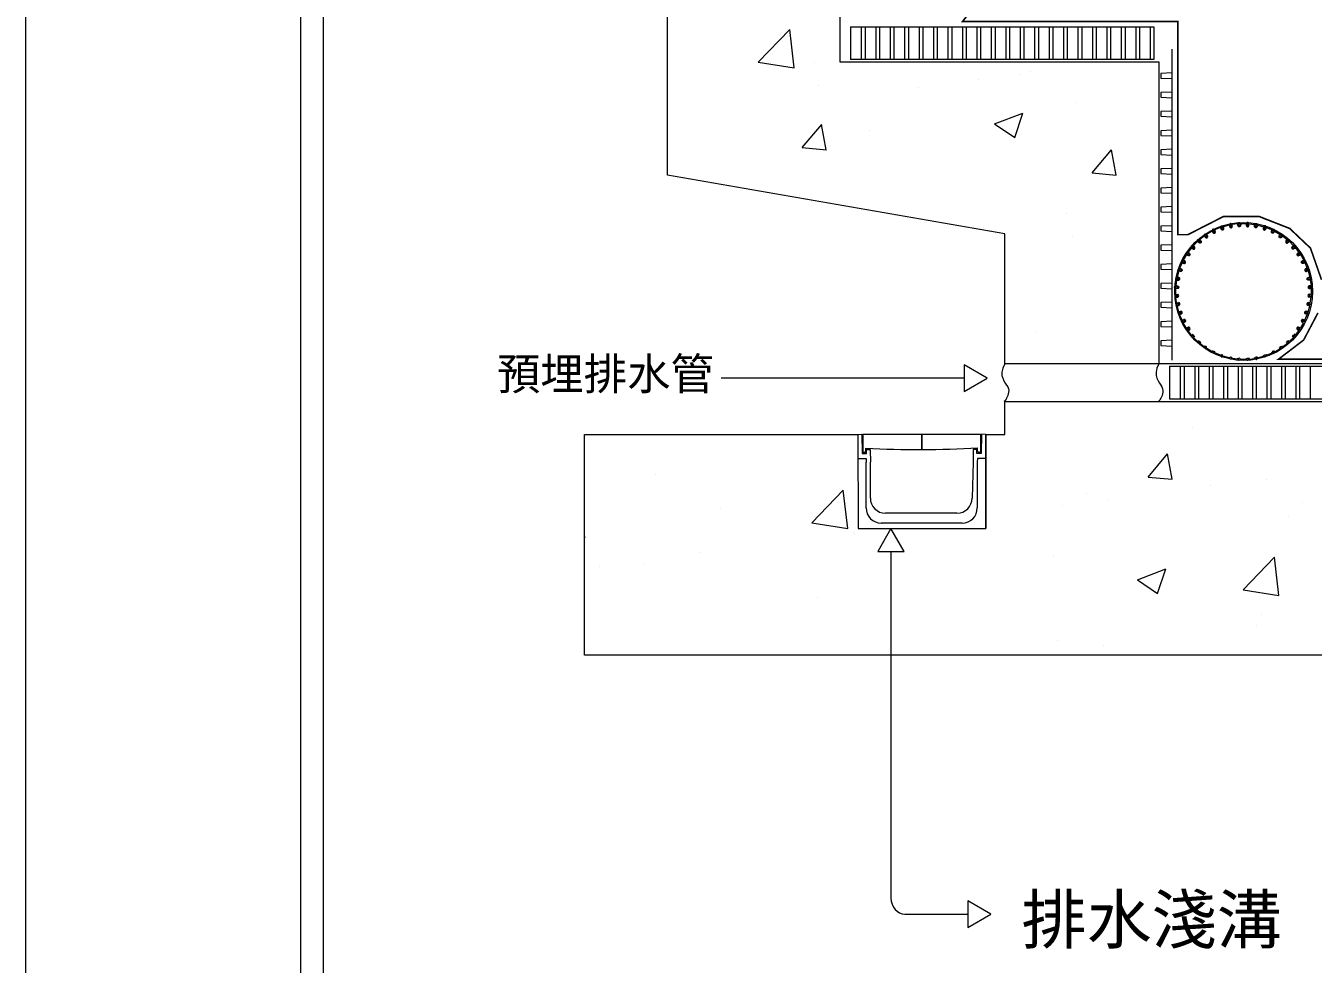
# Model space of a CAD drawing. Header units: millimetres. Extents: x 3083 to 7283, y 663 to 4579.
# Drawn here: x 3083 to 3893, y 2536 to 3126 of the extents above; entities that cross this region are included whole.
import ezdxf

# ---------------------------------------------------------------- set-up
doc = ezdxf.new("R2010")
doc.units = ezdxf.units.MM
doc.styles.add('微軟正黑體', font='Microsoft JhengHei.ttf')
doc.styles.add('微軟正黑體-20', font='Microsoft JhengHei.ttf', dxfattribs={"height": 20})

msp = doc.modelspace()

# ---------------------------------------------------------------- linework, layer by layer
at = {"lineweight": 5}
for p, q in [((3083.28, 1608.92), (3083.28, 4578.92)), ((3270.32, 4380.1), (3270.32, 1808.65)), ((3601.86, 3125.09, -163.19), (3601.86, 3104.57, -163.19)), ((3601.86, 3125.09, -163.19), (3792.5, 3125.09, -163.19)), ((3608.57, 3125.09, -163.19), (3608.57, 3104.57, -163.19)), ((3610.94, 3125.09, -163.19), (3610.94, 3104.57, -163.19)), ((3617.65, 3125.09, -163.19), (3617.65, 3104.57, -163.19)), ((3620.02, 3125.09, -163.19), (3620.02, 3104.57, -163.19)), ((3626.73, 3125.09, -163.19), (3626.73, 3104.57, -163.19)), ((3629.09, 3125.09, -163.19), (3629.09, 3104.57, -163.19)), ((3635.8, 3125.09, -163.19), (3635.8, 3104.57, -163.19)), ((3638.17, 3125.09, -163.19), (3638.17, 3104.57, -163.19)), ((3644.88, 3125.09, -163.19), (3644.88, 3104.57, -163.19)), ((3647.25, 3125.09, -163.19), (3647.25, 3104.57, -163.19)), ((3653.96, 3125.09, -163.19), (3653.96, 3104.57, -163.19)), ((3656.33, 3125.09, -163.19), (3656.33, 3104.57, -163.19)), ((3663.04, 3125.09, -163.19), (3663.04, 3104.57, -163.19)), ((3665.41, 3125.09, -163.19), (3665.41, 3104.57, -163.19)), ((3672.12, 3125.09, -163.19), (3672.12, 3104.57, -163.19)), ((3674.48, 3125.09, -163.19), (3674.48, 3104.57, -163.19)), ((3681.19, 3125.09, -163.19), (3681.19, 3104.57, -163.19)), ((3683.56, 3125.09, -163.19), (3683.56, 3104.57, -163.19)), ((3690.27, 3125.09, -163.19), (3690.27, 3104.57, -163.19)), ((3692.64, 3125.09, -163.19), (3692.64, 3104.57, -163.19)), ((3699.35, 3125.09, -163.19), (3699.35, 3104.57, -163.19)), ((3701.72, 3125.09, -163.19), (3701.72, 3104.57, -163.19)), ((3708.43, 3125.09, -163.19), (3708.43, 3104.57, -163.19)), ((3710.8, 3125.09, -163.19), (3710.8, 3104.57, -163.19)), ((3717.51, 3125.09, -163.19), (3717.51, 3104.57, -163.19)), ((3719.88, 3125.09, -163.19), (3719.88, 3104.57, -163.19)), ((3726.59, 3125.09, -163.19), (3726.59, 3104.57, -163.19)), ((3728.95, 3125.09, -163.19), (3728.95, 3104.57, -163.19)), ((3735.66, 3125.09, -163.19), (3735.66, 3104.57, -163.19)), ((3738.03, 3125.09, -163.19), (3738.03, 3104.57, -163.19)), ((3744.74, 3125.09, -163.19), (3744.74, 3104.57, -163.19)), ((3747.11, 3125.09, -163.19), (3747.11, 3104.57, -163.19)), ((3753.82, 3125.09, -163.19), (3753.82, 3104.57, -163.19)), ((3756.19, 3125.09, -163.19), (3756.19, 3104.57, -163.19)), ((3762.9, 3125.09, -163.19), (3762.9, 3104.57, -163.19)), ((3765.27, 3125.09, -163.19), (3765.27, 3104.57, -163.19)), ((3771.98, 3125.09, -163.19), (3771.98, 3104.57, -163.19)), ((3774.35, 3125.09, -163.19), (3774.35, 3104.57, -163.19)), ((3781.06, 3125.09, -163.19), (3781.06, 3104.57, -163.19)), ((3783.42, 3125.09, -163.19), (3783.42, 3104.57, -163.19)), ((3790.13, 3125.09, -163.19), (3790.13, 3104.57, -163.19)), ((3792.5, 3125.09, -163.19), (3792.5, 3104.57, -163.19)), ((3803.68, 3110.99, -163.19), (3803.68, 2915.5, -163.19)), ((3792.5, 3104.57, -163.19), (3601.86, 3104.57, -163.19)), ((3795.68, 3102.99, -163.19), (3795.68, 2913.3, -163.19)), ((3829.15, 2996.62), (3825.62, 2994.57)), ((3834.43, 2998.92), (3830.68, 2997.37)), ((3839.99, 3000.49), (3835.98, 2999.44)), ((3845.32, 3001.29), (3841.59, 3000.8)), ((3847.04, 3001.37), (3850.63, 3001.37)), ((3852.25, 3001.29), (3855.99, 3000.8)), ((3857.59, 3000.49), (3861.59, 2999.44)), ((3863.14, 2998.92), (3866.9, 2997.37)), ((3868.42, 2996.62), (3871.96, 2994.57)), ((3820.05, 2990.27), (3817.22, 2987.45)), ((3824.27, 2993.66), (3821.28, 2991.35)), ((3873.31, 2993.66), (3876.3, 2991.35)), ((3877.53, 2990.27), (3880.35, 2987.45)), ((3813, 2981.96), (3810.89, 2978.35)), ((3816.16, 2986.22), (3813.91, 2983.32)), ((3881.42, 2986.22), (3883.67, 2983.32)), ((3882.62, 2982.55), (3883.12, 2983.05)), ((3882.68, 2982.61), (3882.67, 2982.62)), ((3883.04, 2982.97), (3883.03, 2982.98)), ((3884.58, 2981.96), (3886.68, 2978.35)), ((3808.14, 2971.71), (3807.07, 2967.66)), ((3810.18, 2976.88), (3808.67, 2973.25)), ((3887.4, 2976.88), (3888.9, 2973.25)), ((3889.44, 2971.71), (3890.51, 2967.66)), ((3806.76, 2966.06), (3806.27, 2962.28)), ((3890.82, 2966.06), (3891.31, 2962.28)), ((3806.17, 2960.6), (3806.17, 2956.89)), ((3806.17, 2956.89), (3807.48, 2956.95)), ((3806.29, 2955.06), (3807.56, 2955.17)), ((3806.74, 2951.54), (3806.29, 2955.06)), ((3891.28, 2955.06), (3890.02, 2955.17)), ((3891.4, 2956.89), (3890.1, 2956.95)), ((3890.83, 2951.54), (3891.28, 2955.06)), ((3891.4, 2960.65), (3891.4, 2956.89)), ((3806.74, 2951.54), (3808.04, 2951.77)), ((3807.09, 2949.74), (3808.42, 2950.02)), ((3808.1, 2945.94), (3807.09, 2949.74)), ((3808.1, 2945.94), (3809.39, 2946.35)), ((3810.22, 2945.91), (3809.92, 2946.21)), ((3889.48, 2945.94), (3888.18, 2946.35)), ((3890.48, 2949.74), (3889.16, 2950.02)), ((3889.48, 2945.94), (3890.48, 2949.74)), ((3890.83, 2951.54), (3889.54, 2951.77)), ((3808.69, 2944.2), (3809.93, 2944.64)), ((3810.17, 2940.64), (3808.69, 2944.2)), ((3810.17, 2940.64), (3811.36, 2941.2)), ((3810.98, 2938.99), (3812.19, 2939.61)), ((3812.96, 2935.59), (3810.98, 2938.99)), ((3884.61, 2935.59), (3886.59, 2938.99)), ((3886.59, 2938.99), (3885.39, 2939.61)), ((3887.41, 2940.64), (3886.22, 2941.2)), ((3887.41, 2940.64), (3888.89, 2944.2)), ((3888.89, 2944.2), (3887.65, 2944.64)), ((3812.96, 2935.59), (3814.1, 2936.33)), ((3813.99, 2934.07), (3815.07, 2934.83)), ((3816.16, 2931.27), (3813.99, 2934.07)), ((3816.16, 2931.27), (3816.99, 2931.96)), ((3817.38, 2929.89), (3818.14, 2930.59)), ((3880.2, 2929.89), (3879.44, 2930.59)), ((3881.42, 2931.27), (3880.59, 2931.96)), ((3881.42, 2931.27), (3883.58, 2934.07)), ((3883.58, 2934.07), (3882.51, 2934.83)), ((3884.61, 2935.59), (3883.48, 2936.33)), ((3820.01, 2927.26), (3817.38, 2929.89)), ((3820.01, 2927.26), (3820.64, 2927.96)), ((3821.39, 2926.05), (3821.97, 2926.74)), ((3824.2, 2923.89), (3821.39, 2926.05)), ((3824.2, 2923.89), (3824.67, 2924.56)), ((3829.12, 2920.89), (3825.73, 2922.86)), ((3868.45, 2920.89), (3871.85, 2922.86)), ((3871.85, 2922.86), (3871.43, 2923.52)), ((3873.38, 2923.89), (3872.91, 2924.56)), ((3873.38, 2923.89), (3876.18, 2926.05)), ((3876.18, 2926.05), (3875.61, 2926.74)), ((3877.57, 2927.26), (3876.94, 2927.96)), ((3877.57, 2927.26), (3880.2, 2929.89)), ((3829.12, 2920.89), (3829.45, 2921.52)), ((3829.4, 2921.43), (3829.48, 2921.51)), ((3830.78, 2920.08), (3831.06, 2920.7)), ((3834.34, 2918.61), (3830.78, 2920.08)), ((3834.34, 2918.61), (3834.55, 2919.2)), ((3836.08, 2918.03), (3836.27, 2918.6)), ((3839.88, 2917.03), (3836.08, 2918.03)), ((3839.88, 2917.03), (3840, 2917.59)), ((3841.69, 2916.68), (3841.79, 2917.23)), ((3845.14, 2916.23), (3841.69, 2916.68)), ((3841.78, 2917.22), (3841.77, 2917.24)), ((3845.2, 2916.24), (3845.25, 2916.78)), ((3847.04, 2916.13), (3847.06, 2916.66)), ((3847.04, 2916.13), (3850.54, 2916.13)), ((3850.54, 2916.13), (3850.51, 2916.66)), ((3852.33, 2916.73), (3852.28, 2916.78)), ((3852.37, 2916.24), (3852.32, 2916.78)), ((3852.44, 2916.23), (3855.88, 2916.68)), ((3855.88, 2916.68), (3855.79, 2917.23)), ((3857.69, 2917.03), (3857.57, 2917.59)), ((3857.69, 2917.03), (3861.49, 2918.03)), ((3861.49, 2918.03), (3861.31, 2918.6)), ((3863.16, 2918.83), (3862.85, 2919.14)), ((3863.24, 2918.61), (3863.03, 2919.2)), ((3863.24, 2918.61), (3866.8, 2920.08)), ((3866.8, 2920.08), (3866.51, 2920.7)), ((3868.45, 2920.89), (3868.12, 2921.52)), ((4786.96, 2913.3, -163.19), (3698.71, 2913.3, -163.19)), ((3802.39, 2911.72, -163.19), (3802.39, 2891.2, -163.19)), ((3809.1, 2911.72, -163.19), (3809.1, 2891.2, -163.19)), ((3811.47, 2911.72, -163.19), (3811.47, 2891.2, -163.19)), ((3818.18, 2911.72, -163.19), (3818.18, 2891.2, -163.19)), ((3820.55, 2911.72, -163.19), (3820.55, 2891.2, -163.19)), ((3827.26, 2911.72, -163.19), (3827.26, 2891.2, -163.19)), ((3829.62, 2911.72, -163.19), (3829.62, 2891.2, -163.19)), ((3836.33, 2911.72, -163.19), (3836.33, 2891.2, -163.19)), ((3838.7, 2911.72, -163.19), (3838.7, 2891.2, -163.19)), ((3845.41, 2911.72, -163.19), (3845.41, 2891.2, -163.19)), ((3847.78, 2911.72, -163.19), (3847.78, 2891.2, -163.19)), ((3854.49, 2911.72, -163.19), (3854.49, 2891.2, -163.19)), ((3856.86, 2911.72, -163.19), (3856.86, 2891.2, -163.19)), ((3863.57, 2911.72, -163.19), (3863.57, 2891.2, -163.19)), ((3865.94, 2911.72, -163.19), (3865.94, 2891.2, -163.19)), ((3872.65, 2911.72, -163.19), (3872.65, 2891.2, -163.19)), ((3875.01, 2911.72, -163.19), (3875.01, 2891.2, -163.19)), ((3881.72, 2911.72, -163.19), (3881.72, 2891.2, -163.19)), ((3884.09, 2911.72, -163.19), (3884.09, 2891.2, -163.19)), ((3890.8, 2911.72, -163.19), (3890.8, 2891.2, -163.19)), ((3673.19, 2904.2), (3520.37, 2904.2)), ((3698.71, 2889.62, -163.19), (3950.29, 2889.62, -163.19)), ((3802.39, 2891.2, -163.19), (3951.2, 2891.2, -163.19)), ((3606.29, 2868.97, -163.19), (3608.84, 2869.01, -163.19)), ((3608.84, 2869.01, -163.19), (3609.05, 2856.86, -163.19)), ((3609.46, 2869.01, -163.19), (3609.46, 2858.49, -163.19)), ((3609.46, 2869.01, -163.19), (3683.59, 2869.01, -163.19)), ((3683.59, 2869.01, -163.19), (3683.59, 2858.49, -163.19)), ((3684.21, 2869.01, -163.19), (3684, 2856.86, -163.19)), ((3686.76, 2868.97, -163.19), (3684.21, 2869.01, -163.19)), ((3686.76, 2868.97, -163.19), (3686.76, 2809.84, -163.19)), ((3611.33, 2858.49, -163.19), (3611.33, 2860.21, -163.19)), ((3611.81, 2856.86, -163.19), (3611.85, 2859.39, -163.19)), ((3611.85, 2859.39, -163.19), (3614.11, 2859.39, -163.19)), ((3614.11, 2859.39, -163.19), (3614.25, 2851.41, -163.19)), ((3678.94, 2859.39, -163.19), (3678.8, 2851.41, -163.19)), ((3681.19, 2859.39, -163.19), (3678.94, 2859.39, -163.19)), ((3681.24, 2856.86, -163.19), (3681.19, 2859.39, -163.19)), ((3681.71, 2858.49, -163.19), (3681.71, 2860.59, -163.19)), ((3606.56, 2853.7, -163.19), (3611.53, 2853.7, -163.19)), ((3609.05, 2856.86, -163.19), (3611.81, 2856.86, -163.19)), ((3611.53, 2853.7, -163.19), (3611.57, 2851.41, -163.19)), ((3611.57, 2822.74, -163.19), (3611.57, 2851.41, -163.19)), ((3614.25, 2828.94, -163.19), (3614.25, 2851.41, -163.19)), ((3678.8, 2851.41, -163.19), (3678.24, 2828.94, -163.19)), ((3684, 2856.86, -163.19), (3681.24, 2856.86, -163.19)), ((3681.52, 2853.7, -163.19), (3681.48, 2851.41, -163.19)), ((3681.48, 2851.41, -163.19), (3681.48, 2822.74, -163.19)), ((3686.76, 2853.7, -163.19), (3681.52, 2853.7, -163.19)), ((3668.69, 2819.38, -163.19), (3623.81, 2819.38, -163.19)), ((3671.92, 2813.18, -163.19), (3621.12, 2813.18, -163.19)), ((3627.22, 2795.36, -163.19), (3627.22, 2577.58, -163.19)), ((3636, 2567.58, -158.41), (3675.51, 2567.58, -158.41))]:
    msp.add_line(p, q, dxfattribs=at)
at = {"color": 4, "lineweight": 5}
msp.add_line((3256.11, 4394.31), (3256.11, 1794.44), dxfattribs=at)
at = {"linetype": 'Continuous', "lineweight": 5}
for p, q in [((3543.79, 3102.73, -163.19), (3563.57, 3123.35, -163.19)), ((3566.37, 3099.23, -163.19), (3563.56, 3123.35, -163.19)), ((3543.78, 3102.75, -163.19), (3566.37, 3099.24, -163.19)), ((3579.18, 3102.46, -163.19), (3579.18, 3102.46, -163.19)), ((3682.28, 3092.19, -163.19), (3682.28, 3092.19, -163.19)), ((3708.11, 3095.05, -163.19), (3708.11, 3095.05, -163.19)), ((3714.77, 3096.73, -163.19), (3714.77, 3096.73, -163.19)), ((3581.9, 3088.3, -163.19), (3581.9, 3088.3, -163.19)), ((3644.53, 3086.67, -163.19), (3644.53, 3086.67, -163.19)), ((3744.12, 3077.74, -163.19), (3744.12, 3077.74, -163.19)), ((3692.35, 3064.02, -163.19), (3710.14, 3070.85, -163.19)), ((3704.98, 3055.49, -163.19), (3710.13, 3070.84, -163.19)), ((3571.42, 3049.15, -163.19), (3583.67, 3063.74, -163.19)), ((3586.56, 3047.81, -163.19), (3583.63, 3063.74, -163.19)), ((3613.71, 3059.86, -163.19), (3613.71, 3059.86, -163.19)), ((3692.35, 3064.01, -163.19), (3704.98, 3055.49, -163.19)), ((3571.42, 3049.15, -163.19), (3586.6, 3047.82, -163.19)), ((3753.61, 3033.21, -163.19), (3765.85, 3047.81, -163.19)), ((3768.75, 3031.88, -163.19), (3765.81, 3047.8, -163.19)), ((3753.61, 3033.21, -163.19), (3768.79, 3031.88, -163.19)), ((3737.49, 3007.53, -163.19), (3737.49, 3007.53, -163.19)), ((3678.91, 2999.41, -163.19), (3678.91, 2999.41, -163.19)), ((3741.04, 2993.18, -163.19), (3741.04, 2993.18, -163.19)), ((3718.87, 2932.82, -163.19), (3718.87, 2932.82, -163.19)), ((3816.55, 2873.28, -163.19), (3816.55, 2873.28, -163.19)), ((3788.85, 2842.16, -163.19), (3801.09, 2856.75, -163.19)), ((3803.99, 2840.82, -163.19), (3801.05, 2856.74, -163.19)), ((3479.19, 2843.56, -163.19), (3479.19, 2843.56, -163.19)), ((3788.85, 2842.15, -163.19), (3804.03, 2840.83, -163.19)), ((3577.47, 2813.27, -163.19), (3597.25, 2833.88, -163.19)), ((3600.05, 2809.76, -163.19), (3597.24, 2833.88, -163.19)), ((3827.85, 2836.66, -163.19), (3827.85, 2836.66, -163.19)), ((3863.16, 2840.34, -163.19), (3863.16, 2840.34, -163.19)), ((3750.37, 2832.1, -163.19), (3750.37, 2832.1, -163.19)), ((3764.27, 2828.29, -163.19), (3764.27, 2828.29, -163.19)), ((3885.96, 2826.37, -163.19), (3885.96, 2826.37, -163.19)), ((3520.29, 2822.43, -163.19), (3520.29, 2822.43, -163.19)), ((3734.86, 2824.07, -163.19), (3734.86, 2824.07, -163.19)), ((3877.41, 2817.51, -163.19), (3877.41, 2817.51, -163.19)), ((3577.46, 2813.28, -163.19), (3600.05, 2809.78, -163.19)), ((3434.58, 2804.6, -163.19), (3434.92, 2804.73, -163.19)), ((3434.58, 2803.72, -163.19), (3434.91, 2804.72, -163.19)), ((3603.85, 2807.17, -163.19), (3603.85, 2807.17, -163.19)), ((3604.45, 2806.19, -163.19), (3604.45, 2806.19, -163.19)), ((3507.66, 2794.5, -163.19), (3507.66, 2794.5, -163.19)), ((3444.07, 2786.13, -163.19), (3444.07, 2786.13, -163.19)), ((3472.52, 2787.15, -163.19), (3472.52, 2787.15, -163.19)), ((3729.28, 2792.08, -163.19), (3729.28, 2792.08, -163.19)), ((3782.16, 2777.57, -163.19), (3799.95, 2784.39, -163.19)), ((3794.79, 2769.03, -163.19), (3799.94, 2784.38, -163.19)), ((3848.54, 2771.22, -163.19), (3868.33, 2791.84, -163.19)), ((3871.12, 2767.72, -163.19), (3868.32, 2791.84, -163.19)), ((3782.16, 2777.56, -163.19), (3794.79, 2769.03, -163.19)), ((3848.54, 2771.24, -163.19), (3871.13, 2767.73, -163.19)), ((3581.15, 2766.66, -163.19), (3581.15, 2766.66, -163.19)), ((3860.07, 2755.78, -163.19), (3860.07, 2755.78, -163.19)), ((3857.23, 2749.14, -163.19), (3857.23, 2749.14, -163.19)), ((3731.77, 2739.52, -163.19), (3731.77, 2739.52, -163.19)), ((3761.03, 2736.48, -163.19), (3761.03, 2736.48, -163.19))]:
    msp.add_line(p, q, dxfattribs=at)
at = {"lineweight": 5, "elevation": -163.19}
for points in [[(4786.96, 3135.03), (4786.96, 3556.79), (4893.7, 3556.79), (4893.7, 2876.56), (4997.87, 2876.56), (4997.87, 2936.28), (5067.32, 2936.28), (5067.32, 2730.32), (3434.58, 2730.32), (3434.58, 2868.97), (3606.28, 2868.97)], [(3698.71, 2913.3), (3698.71, 2995.03), (3486.76, 3031.8), (3486.76, 3556.79), (3595.15, 3556.79), (3595.15, 3102.99), (3795.68, 3102.99)], [(3803.68, 3096.04), (3796.84, 3095.72), (3796.84, 3092.78), (3803.68, 3092.47)], [(3803.68, 3084.04), (3796.84, 3083.72), (3796.84, 3080.78), (3803.68, 3080.47)], [(3803.68, 3072.04), (3796.84, 3071.72), (3796.84, 3068.78), (3803.68, 3068.47)], [(3803.68, 3060.04), (3796.84, 3059.72), (3796.84, 3056.78), (3803.68, 3056.47)], [(3803.68, 3048.04), (3796.84, 3047.72), (3796.84, 3044.78), (3803.68, 3044.47)], [(3803.68, 3036.04), (3796.84, 3035.72), (3796.84, 3032.78), (3803.68, 3032.47)], [(3803.68, 3024.04), (3796.84, 3023.72), (3796.84, 3020.78), (3803.68, 3020.47)], [(3803.68, 3012.04), (3796.84, 3011.72), (3796.84, 3008.78), (3803.68, 3008.47)], [(3803.68, 3000.04), (3796.84, 2999.72), (3796.84, 2996.78), (3803.68, 2996.47)], [(3803.68, 2988.04), (3796.84, 2987.72), (3796.84, 2984.78), (3803.68, 2984.47)], [(3803.68, 2976.04), (3796.84, 2975.72), (3796.84, 2972.78), (3803.68, 2972.47)], [(3803.68, 2964.04), (3796.84, 2963.72), (3796.84, 2960.78), (3803.68, 2960.47)], [(3803.68, 2952.04), (3796.84, 2951.72), (3796.84, 2948.78), (3803.68, 2948.47)], [(3803.68, 2940.04), (3796.84, 2939.72), (3796.84, 2936.78), (3803.68, 2936.47)], [(3803.68, 2928.04), (3796.84, 2927.72), (3796.84, 2924.78), (3803.68, 2924.47)], [(3802.39, 2911.72), (4054.21, 2911.72)], [(3606.3, 2868.97), (3606.61, 2809.84), (3686.76, 2809.84), (3686.77, 2868.97), (3698.71, 2868.97), (3698.71, 2889.79)], [(3795.68, 2889.79), (3795.68, 2889.62)], [(3646.58, 2869.01), (3646.58, 2859.41), (3646.52, 2859.41), (3646.52, 2869.01)]]:
    msp.add_lwpolyline(points, dxfattribs=at)
at = {"lineweight": 5, "const_width": 1, "elevation": -163.19}
for points in [[(3612.71, 3383.94), (3612.71, 3206.4), (3622.6, 3213.87), (3643.57, 3217.68), (3664.1, 3214.6), (3677.88, 3205.52), (3690.05, 3191.88), (3694.68, 3166.69), (3689.38, 3149.63), (3672.12, 3128.29), (3807.55, 3128.29), (3807.55, 2994.44), (3813.9, 2994.44), (3836.32, 3005.87), (3858.6, 3005.87), (3877.9, 2998.3), (3890.94, 2985.95), (3897.86, 2966.14)], [(3895.62, 2945.24), (3886.63, 2928.2), (3870.89, 2916.21), (4703.49, 2916.21)]]:
    msp.add_lwpolyline(points, dxfattribs=at)
at = {"lineweight": 5}
for points in [[(3824.92, 2992.7, 0.079695), (3825.32, 2992.46, 0.107125), (3825.75, 2992.39, 0.287195), (3826.29, 2992.77, 0.107125), (3826.37, 2993.2, 0.079695), (3826.28, 2993.66, 0.134029), (3825.65, 2994.54, 0.079695), (3825.25, 2994.78, 0.107125), (3824.82, 2994.85, 0.284922), (3824.29, 2994.47, 0.107125), (3824.21, 2994.04, 0.079695), (3824.29, 2993.58, 0.136169), (3824.92, 2992.69)], [(3829.63, 2995.71, 0.079695), (3830, 2995.42, 0.107125), (3830.42, 2995.29, 0.285261), (3831, 2995.59, 0.107125), (3831.14, 2996.01, 0.079695), (3831.12, 2996.47, 0.134754), (3830.62, 2997.44, 0.079695), (3830.26, 2997.72, 0.107125), (3829.84, 2997.85, 0.285692), (3829.26, 2997.56, 0.107125), (3829.12, 2997.14, 0.079695), (3829.14, 2996.68, 0.134349), (3829.63, 2995.72)], [(3829.86, 2996.08, 0.079695), (3830.05, 2995.92, 0.107125), (3830.28, 2995.85, 0.285894), (3830.59, 2996.02, 0.107125), (3830.67, 2996.24, 0.079695), (3830.66, 2996.49, 0.13535), (3830.38, 2997.01, 0.079695), (3830.19, 2997.17, 0.107125), (3829.96, 2997.23, 0.286324), (3829.65, 2997.07, 0.107125), (3829.57, 2996.85, 0.079695), (3829.59, 2996.6, 0.134944), (3829.86, 2996.08)], [(3836.03, 2999.37, -0.135203), (3836.35, 2998.34, -0.079695), (3836.29, 2997.88, -0.107125), (3836.08, 2997.49, -0.285737), (3835.46, 2997.3, -0.107125), (3835.07, 2997.5, -0.079695), (3834.76, 2997.84, -0.134797), (3834.44, 2998.88, -0.079695), (3834.49, 2999.34, -0.107125), (3834.7, 2999.73, -0.286168), (3835.33, 2999.92, -0.107125), (3835.72, 2999.72, -0.079695), (3836.03, 2999.38, -0.067313)], [(3835.73, 2998.97, -0.1351), (3835.91, 2998.41, -0.079695), (3835.88, 2998.16, -0.107125), (3835.76, 2997.95, -0.285628), (3835.43, 2997.85, -0.107125), (3835.22, 2997.95, -0.079695), (3835.05, 2998.14, -0.134694), (3834.87, 2998.7, -0.079695), (3834.91, 2998.95, -0.107125), (3835.02, 2999.16, -0.286059), (3835.36, 2999.26, -0.107125), (3835.57, 2999.15, -0.079695), (3835.73, 2998.97, -0.067313)], [(3840.21, 2999.35, 0.079695), (3840.48, 2998.98, 0.107125), (3840.86, 2998.74, 0.28571), (3841.49, 2998.88, 0.107125), (3841.74, 2999.25, 0.079695), (3841.84, 2999.7, 0.134366), (3841.61, 3000.76, 0.079695), (3841.33, 3001.13, 0.107125), (3840.96, 3001.37, 0.286141), (3840.32, 3001.23, 0.107125), (3840.08, 3000.86, 0.079695), (3839.98, 3000.41, 0.134772), (3840.2, 2999.35)], [(3841.22, 3000.37, 0.079695), (3841.07, 3000.57, 0.107125), (3840.87, 3000.7, 0.285625), (3840.52, 3000.62, 0.107125), (3840.39, 3000.43, 0.079695), (3840.34, 3000.18, 0.134286), (3840.46, 2999.61)], [(3840.46, 2999.61, 0.079695), (3840.61, 2999.41, 0.107125), (3840.81, 2999.28, 0.285194), (3841.16, 2999.36, 0.107125), (3841.29, 2999.55, 0.079695), (3841.34, 2999.8, 0.133881), (3841.22, 3000.37)], [(3846.97, 3001.29, -0.134815), (3847.01, 3000.21, -0.079695), (3846.84, 2999.78, -0.107125), (3846.54, 2999.46, -0.286187), (3845.89, 2999.44, -0.107125), (3845.56, 2999.73, -0.079695), (3845.35, 3000.14, -0.13522), (3845.31, 3001.23, -0.079695), (3845.48, 3001.66, -0.107125), (3845.78, 3001.97, -0.286617), (3846.44, 3002, -0.107125), (3846.76, 3001.71, -0.079695), (3846.97, 3001.29, -0.067313)], [(3846.54, 3000.97, -0.13447), (3846.57, 3000.39, -0.079695), (3846.47, 3000.16, -0.107125), (3846.31, 2999.98, -0.28582), (3845.96, 2999.97, -0.107125), (3845.78, 3000.13, -0.079695), (3845.67, 3000.35, -0.134875), (3845.64, 3000.94, -0.079695), (3845.74, 3001.17, -0.107125), (3845.9, 3001.34, -0.286251), (3846.25, 3001.36, -0.107125), (3846.43, 3001.2, -0.079695), (3846.54, 3000.97, -0.067313)], [(3850.56, 3000.21, 0.079695), (3850.74, 2999.78, 0.107125), (3851.04, 2999.46, 0.285988), (3851.69, 2999.44, 0.107125), (3852.02, 2999.73, 0.079695), (3852.23, 3000.14, 0.134628), (3852.27, 3001.23, 0.079695), (3852.1, 3001.66, 0.107125), (3851.79, 3001.97, 0.286419), (3851.14, 3002, 0.107125), (3850.81, 3001.71, 0.079695), (3850.6, 3001.29, 0.135034), (3850.56, 3000.21)], [(3851.01, 3000.39, 0.079695), (3851.1, 3000.16, 0.107125), (3851.27, 2999.98, 0.286355), (3851.62, 2999.97, 0.107125), (3851.8, 3000.13, 0.079695), (3851.91, 3000.35, 0.134973), (3851.93, 3000.94, 0.079695), (3851.84, 3001.17, 0.107125), (3851.68, 3001.34, 0.286786), (3851.32, 3001.36, 0.107125), (3851.15, 3001.2, 0.079695), (3851.03, 3000.97, 0.135379), (3851.01, 3000.39)], [(3857.6, 3000.41, -0.135077), (3857.37, 2999.35, -0.079695), (3857.09, 2998.98, -0.107125), (3856.72, 2998.74, -0.286465), (3856.08, 2998.88, -0.107125), (3855.84, 2999.25, -0.079695), (3855.74, 2999.7, -0.135482), (3855.97, 3000.76, -0.079695), (3856.24, 3001.13, -0.107125), (3856.62, 3001.37, -0.286896), (3857.25, 3001.23, -0.107125), (3857.5, 3000.86, -0.079695), (3857.6, 3000.41, -0.067313)], [(3857.24, 3000.18, -0.135562), (3857.11, 2999.61, -0.079695), (3856.96, 2999.41, -0.107125), (3856.76, 2999.28, -0.286981), (3856.42, 2999.36, -0.107125), (3856.29, 2999.55, -0.079695), (3856.23, 2999.8, -0.135968), (3856.36, 3000.37, -0.079695), (3856.51, 3000.57, -0.107125), (3856.71, 3000.7, -0.284708), (3857.05, 3000.62, -0.107125), (3857.18, 3000.43, -0.079695), (3857.24, 3000.18, -0.067313)], [(3861.23, 2998.34, 0.079695), (3861.29, 2997.88, 0.107125), (3861.5, 2997.49, 0.286438), (3862.12, 2997.3, 0.107125), (3862.51, 2997.5, 0.079695), (3862.82, 2997.84, 0.135051), (3863.14, 2998.88, 0.079695), (3863.08, 2999.34, 0.107125), (3862.87, 2999.73, 0.286869), (3862.25, 2999.92, 0.107125), (3861.86, 2999.72, 0.079695), (3861.55, 2999.38, 0.135456), (3861.23, 2998.34)], [(3861.67, 2998.41, 0.079695), (3861.7, 2998.16, 0.107125), (3861.81, 2997.95, 0.286547), (3862.15, 2997.85, 0.107125), (3862.36, 2997.95, 0.079695), (3862.53, 2998.14, 0.135154), (3862.7, 2998.7, 0.079695), (3862.67, 2998.95, 0.107125), (3862.56, 2999.16, 0.286978), (3862.22, 2999.26, 0.107125), (3862.01, 2999.15, 0.079695), (3861.84, 2998.97, 0.135559), (3861.67, 2998.41)], [(3868.44, 2996.68, -0.1355), (3867.94, 2995.71, -0.079695), (3867.58, 2995.42, -0.107125), (3867.16, 2995.29, -0.286914), (3866.58, 2995.59, -0.107125), (3866.44, 2996.01, -0.079695), (3866.46, 2996.47, -0.135905), (3866.95, 2997.44, -0.079695), (3867.32, 2997.72, -0.107125), (3867.74, 2997.85, -0.284641), (3868.32, 2997.56, -0.107125), (3868.46, 2997.14, -0.079695), (3868.44, 2996.68, -0.067313)], [(3867.99, 2996.59, -0.134904), (3867.72, 2996.08, -0.079695), (3867.52, 2995.92, -0.107125), (3867.29, 2995.85, -0.286281), (3866.98, 2996.02, -0.107125), (3866.91, 2996.24, -0.079695), (3866.92, 2996.49, -0.135309), (3867.19, 2997.01, -0.079695), (3867.39, 2997.17, -0.107125), (3867.62, 2997.23, -0.286712), (3867.93, 2997.07, -0.107125), (3868, 2996.85, -0.079695), (3867.99, 2996.6, -0.067313)], [(3873.29, 2993.59, -0.136225), (3872.66, 2992.7, -0.079695), (3872.26, 2992.46, -0.107125), (3871.82, 2992.39, -0.28498), (3871.29, 2992.77, -0.107125), (3871.21, 2993.2, -0.079695), (3871.3, 2993.66, -0.134085), (3871.92, 2994.54, -0.079695), (3872.32, 2994.78, -0.107125), (3872.76, 2994.85, -0.285411), (3873.29, 2994.47, -0.107125), (3873.37, 2994.04, -0.079695), (3873.28, 2993.58, -0.067313)], [(3817.03, 2985.46, 0.079695), (3817.47, 2985.34, 0.107125), (3817.91, 2985.38, 0.284839), (3818.33, 2985.88, 0.107125), (3818.3, 2986.32, 0.079695), (3818.1, 2986.74, 0.134357), (3817.26, 2987.43, 0.079695), (3816.82, 2987.56, 0.107125), (3816.38, 2987.51, 0.285269), (3815.96, 2987.01, 0.107125), (3816, 2986.57, 0.079695), (3816.2, 2986.15, 0.136497), (3817.04, 2985.45)], [(3817.23, 2986.99, -0.135141), (3817.66, 2986.59, -0.079695), (3817.76, 2986.36, -0.107125), (3817.77, 2986.13, -0.285672), (3817.53, 2985.87, -0.107125), (3817.3, 2985.85, -0.079695), (3817.06, 2985.93, -0.134736), (3816.62, 2986.32, -0.079695), (3816.53, 2986.55, -0.107125), (3816.52, 2986.79, -0.286103), (3816.76, 2987.05, -0.107125), (3816.99, 2987.06, -0.079695), (3817.23, 2986.99, -0.067313)], [(3821.34, 2991.31, -0.136231), (3822.04, 2990.48, -0.079695), (3822.16, 2990.03, -0.107125), (3822.12, 2989.59, -0.286829), (3821.62, 2989.18, -0.107125), (3821.18, 2989.21, -0.079695), (3820.76, 2989.41, -0.135825), (3820.07, 2990.24, -0.079695), (3819.94, 2990.69, -0.107125), (3819.99, 2991.12, -0.28726), (3820.49, 2991.54, -0.107125), (3820.93, 2991.51, -0.079695), (3821.34, 2991.31, -0.067313)], [(3820.91, 2989.83, 0.079695), (3821.14, 2989.73, 0.107125), (3821.38, 2989.72, 0.285868), (3821.64, 2989.96, 0.107125), (3821.65, 2990.2, 0.079695), (3821.57, 2990.43, 0.135326), (3821.18, 2990.87, 0.079695), (3820.95, 2990.97, 0.107125), (3820.71, 2990.97, 0.286299), (3820.45, 2990.73, 0.107125), (3820.44, 2990.5, 0.079695), (3820.51, 2990.26, 0.13492), (3820.91, 2989.83)], [(3825.5, 2994.11, -0.135165), (3825.81, 2993.62, -0.079695), (3825.85, 2993.37, -0.107125), (3825.8, 2993.14, -0.285698), (3825.5, 2992.95, -0.107125), (3825.27, 2992.99, -0.079695), (3825.06, 2993.13, -0.13476), (3824.74, 2993.62, -0.079695), (3824.7, 2993.87, -0.107125), (3824.76, 2994.1, -0.286128), (3825.05, 2994.29, -0.107125), (3825.29, 2994.25, -0.079695), (3825.5, 2994.11, -0.067313)], [(3871.76, 2993.62, 0.079695), (3871.73, 2993.37, 0.107125), (3871.78, 2993.14, 0.286477), (3872.08, 2992.95, 0.107125), (3872.31, 2992.99, 0.079695), (3872.52, 2993.13, 0.135088), (3872.84, 2993.62, 0.079695), (3872.87, 2993.87, 0.107125), (3872.82, 2994.1, 0.286908), (3872.52, 2994.29, 0.107125), (3872.29, 2994.25, 0.079695), (3872.08, 2994.11, 0.135494), (3871.76, 2993.62)], [(3875.54, 2990.48, 0.079695), (3875.41, 2990.03, 0.107125), (3875.46, 2989.59, 0.285346), (3875.96, 2989.18, 0.107125), (3876.4, 2989.21, 0.079695), (3876.81, 2989.41, 0.134023), (3877.51, 2990.24, 0.079695), (3877.63, 2990.69, 0.107125), (3877.59, 2991.12, 0.285776), (3877.09, 2991.54, 0.107125), (3876.65, 2991.51, 0.079695), (3876.23, 2991.31, 0.134429), (3875.54, 2990.48)], [(3877.06, 2990.26, -0.134928), (3876.67, 2989.83, -0.079695), (3876.44, 2989.73, -0.107125), (3876.2, 2989.72, -0.286307), (3875.94, 2989.96, -0.107125), (3875.93, 2990.2, -0.079695), (3876, 2990.43, -0.135334), (3876.4, 2990.87, -0.079695), (3876.63, 2990.97, -0.107125), (3876.87, 2990.97, -0.286738), (3877.13, 2990.73, -0.107125), (3877.14, 2990.5, -0.079695), (3877.06, 2990.26, -0.067313)], [(3881.38, 2986.16, -0.135897), (3880.55, 2985.46, -0.079695), (3880.1, 2985.34, -0.107125), (3879.66, 2985.38, -0.284633), (3879.25, 2985.88, -0.107125), (3879.28, 2986.32, -0.079695), (3879.48, 2986.74, -0.136303), (3880.31, 2987.43, -0.079695), (3880.76, 2987.56, -0.107125), (3881.2, 2987.51, -0.285063), (3881.61, 2987.01, -0.107125), (3881.58, 2986.57, -0.079695), (3881.38, 2986.15, -0.067313)], [(3879.91, 2986.59, 0.079695), (3879.81, 2986.36, 0.107125), (3879.81, 2986.13, 0.286503), (3880.04, 2985.87, 0.107125), (3880.28, 2985.85, 0.079695), (3880.52, 2985.93, 0.135113), (3880.95, 2986.32, 0.079695), (3881.05, 2986.55, 0.107125), (3881.06, 2986.79, 0.286934), (3880.82, 2987.05, 0.107125), (3880.58, 2987.06, 0.079695), (3880.35, 2986.99, 0.135518), (3879.91, 2986.59)], [(3813.99, 2983.29, -0.134632), (3814.87, 2982.66, -0.079695), (3815.1, 2982.26, -0.107125), (3815.17, 2981.83, -0.285132), (3814.79, 2981.29, -0.107125), (3814.36, 2981.21, -0.079695), (3813.91, 2981.3, -0.134227), (3813.02, 2981.93, -0.079695), (3812.79, 2982.33, -0.107125), (3812.72, 2982.77, -0.285562), (3813.1, 2983.3, -0.107125), (3813.53, 2983.38, -0.079695), (3813.99, 2983.29, -0.067313)], [(3813.93, 2981.76, 0.079695), (3814.18, 2981.72, 0.107125), (3814.41, 2981.78, 0.286077), (3814.6, 2982.07, 0.107125), (3814.55, 2982.31, 0.079695), (3814.42, 2982.52, 0.135522), (3813.92, 2982.83, 0.079695), (3813.68, 2982.87, 0.107125), (3813.45, 2982.82, 0.286507), (3813.26, 2982.52, 0.107125), (3813.3, 2982.29, 0.079695), (3813.44, 2982.08, 0.135117), (3813.93, 2981.76)], [(3882.7, 2982.66, 0.079695), (3882.47, 2982.26, 0.107125), (3882.41, 2981.83, 0.287044), (3882.78, 2981.29, 0.107125), (3883.21, 2981.21, 0.079695), (3883.67, 2981.3, 0.135621), (3884.55, 2981.93, 0.079695), (3884.79, 2982.33, 0.107125), (3884.85, 2982.77, 0.28477), (3884.48, 2983.3, 0.107125), (3884.04, 2983.38, 0.079695), (3883.59, 2983.29, 0.136027), (3882.7, 2982.66)], [(3884.14, 2982.07, -0.134732), (3883.65, 2981.76, -0.079695), (3883.4, 2981.72, -0.107125), (3883.17, 2981.78, -0.286098), (3882.98, 2982.07, -0.107125), (3883.02, 2982.31, -0.079695), (3883.16, 2982.52, -0.135137), (3883.65, 2982.83, -0.079695), (3883.9, 2982.87, -0.107125), (3884.13, 2982.82, -0.286529), (3884.32, 2982.52, -0.107125), (3884.27, 2982.29, -0.079695), (3884.14, 2982.08, -0.067313)], [(3808.75, 2973.25, -0.135466), (3809.77, 2972.88, -0.079695), (3810.1, 2972.55, -0.107125), (3810.28, 2972.15, -0.286017), (3810.05, 2971.54, -0.107125), (3809.66, 2971.35, -0.079695), (3809.19, 2971.31, -0.13506), (3808.18, 2971.68, -0.079695), (3807.85, 2972.01, -0.107125), (3807.67, 2972.41, -0.286448), (3807.89, 2973.02, -0.107125), (3808.29, 2973.21, -0.079695), (3808.75, 2973.25, -0.067313)], [(3809.11, 2971.75, 0.079695), (3809.35, 2971.78, 0.107125), (3809.56, 2971.89, 0.284671), (3809.67, 2972.23, 0.107125), (3809.56, 2972.44, 0.079695), (3809.38, 2972.61, 0.134198), (3808.82, 2972.79, 0.079695), (3808.57, 2972.76, 0.107125), (3808.36, 2972.64, 0.285101), (3808.26, 2972.31, 0.107125), (3808.36, 2972.09, 0.079695), (3808.55, 2971.93, 0.136339), (3809.11, 2971.75)], [(3811.22, 2976.37, 0.079695), (3811.68, 2976.37, 0.107125), (3812.09, 2976.53, 0.284677), (3812.37, 2977.12, 0.107125), (3812.22, 2977.53, 0.079695), (3811.92, 2977.89, 0.134204), (3810.94, 2978.34, 0.079695), (3810.47, 2978.35, 0.107125), (3810.06, 2978.19, 0.285108), (3809.79, 2977.6, 0.107125), (3809.93, 2977.18, 0.079695), (3810.23, 2976.83, 0.136345), (3811.23, 2976.37)], [(3811.02, 2977.89, -0.135338), (3811.54, 2977.62, -0.079695), (3811.69, 2977.42, -0.107125), (3811.76, 2977.19, -0.285881), (3811.6, 2976.88, -0.107125), (3811.37, 2976.81, -0.079695), (3811.12, 2976.82, -0.134932), (3810.6, 2977.09, -0.079695), (3810.45, 2977.29, -0.107125), (3810.38, 2977.51, -0.286311), (3810.54, 2977.83, -0.107125), (3810.77, 2977.9, -0.079695), (3811.02, 2977.89, -0.067313)], [(3887.35, 2976.84, -0.136049), (3886.36, 2976.37, -0.079695), (3885.9, 2976.37, -0.107125), (3885.48, 2976.53, -0.284794), (3885.21, 2977.12, -0.107125), (3885.35, 2977.53, -0.079695), (3885.66, 2977.89, -0.136455), (3886.64, 2978.34, -0.079695), (3887.1, 2978.35, -0.107125), (3887.51, 2978.19, -0.140149), (3887.74, 2977.93, -0.140149), (3887.79, 2977.6, -0.107125), (3887.64, 2977.18, -0.079695), (3887.34, 2976.83, -0.067313)], [(3886.04, 2977.62, 0.079695), (3885.89, 2977.42, 0.107125), (3885.82, 2977.19, 0.286294), (3885.98, 2976.88, 0.107125), (3886.21, 2976.81, 0.079695), (3886.46, 2976.82, 0.134916), (3886.98, 2977.09, 0.079695), (3887.13, 2977.29, 0.107125), (3887.2, 2977.51, 0.285864), (3887.03, 2977.83, 0.107125), (3886.81, 2977.9, 0.079695), (3886.56, 2977.89, 0.135322), (3886.04, 2977.62)], [(3887.81, 2972.88, 0.079695), (3887.48, 2972.55, 0.107125), (3887.3, 2972.15, 0.286158), (3887.52, 2971.54, 0.107125), (3887.92, 2971.35, 0.079695), (3888.38, 2971.31, 0.134788), (3889.4, 2971.68, 0.079695), (3889.73, 2972.01, 0.107125), (3889.91, 2972.41, 0.285727), (3889.69, 2973.02, 0.107125), (3889.29, 2973.21, 0.079695), (3888.83, 2973.25, 0.135193), (3887.81, 2972.88)], [(3889.03, 2971.93, -0.136056), (3888.47, 2971.75, -0.079695), (3888.22, 2971.78, -0.107125), (3888.01, 2971.89, -0.284801), (3887.91, 2972.23, -0.107125), (3888.01, 2972.44, -0.079695), (3888.2, 2972.61, -0.136461), (3888.76, 2972.79, -0.079695), (3889.01, 2972.76, -0.107125), (3889.22, 2972.64, -0.28437), (3889.32, 2972.31, -0.107125), (3889.21, 2972.09, -0.079695), (3889.03, 2971.93, -0.067313)], [(3807.9, 2965.84, 0.079695), (3808.35, 2965.96, 0.107125), (3808.7, 2966.22, 0.285522), (3808.81, 2966.86, 0.107125), (3808.56, 2967.22, 0.079695), (3808.18, 2967.49, 0.135), (3807.11, 2967.67, 0.079695), (3806.66, 2967.55, 0.107125), (3806.31, 2967.29, 0.285952), (3806.2, 2966.65, 0.107125), (3806.45, 2966.28, 0.079695), (3806.83, 2966.02, 0.134594), (3807.89, 2965.84)], [(3807.31, 2967.23, -0.13639), (3807.89, 2967.11, -0.079695), (3808.09, 2966.96, -0.107125), (3808.21, 2966.75, -0.286999), (3808.14, 2966.41, -0.107125), (3807.94, 2966.28, -0.079695), (3807.7, 2966.23, -0.135984), (3807.12, 2966.35, -0.079695), (3806.92, 2966.5, -0.107125), (3806.8, 2966.7, -0.284725), (3806.87, 2967.05, -0.107125), (3807.07, 2967.18, -0.079695), (3807.31, 2967.23, -0.067313)], [(3890.75, 2966.02, -0.135254), (3889.68, 2965.84, -0.079695), (3889.23, 2965.96, -0.107125), (3888.87, 2966.22, -0.286653), (3888.77, 2966.86, -0.107125), (3889.01, 2967.22, -0.079695), (3889.4, 2967.49, -0.13566), (3890.47, 2967.67, -0.079695), (3890.92, 2967.55, -0.107125), (3891.27, 2967.29, -0.286223), (3891.38, 2966.65, -0.107125), (3891.13, 2966.28, -0.079695), (3890.75, 2966.02, -0.067313)], [(3889.69, 2967.11, 0.079695), (3889.49, 2966.96, 0.107125), (3889.36, 2966.75, 0.285177), (3889.44, 2966.41, 0.107125), (3889.64, 2966.28, 0.079695), (3889.88, 2966.23, 0.13641), (3890.45, 2966.35, 0.079695), (3890.65, 2966.5, 0.107125), (3890.78, 2966.7, 0.284746), (3890.7, 2967.05)], [(3890.7, 2967.05, 0.107125), (3890.51, 2967.18, 0.079695), (3890.26, 2967.23, 0.134269), (3889.69, 2967.11)], [(3807.04, 2960.93, 0.079695), (3807.27, 2961.02, 0.107125), (3807.45, 2961.19, 0.285788), (3807.46, 2961.54, 0.107125), (3807.3, 2961.71, 0.079695), (3807.08, 2961.83, 0.13525), (3806.49, 2961.85, 0.079695), (3806.26, 2961.76, 0.107125), (3806.09, 2961.59, 0.286219), (3806.07, 2961.24, 0.107125), (3806.23, 2961.06, 0.079695), (3806.46, 2960.95, 0.134845), (3807.04, 2960.93)], [(3807.45, 2956.27, -0.285126), (3807.47, 2955.92, -0.107125), (3807.31, 2955.74, -0.079695), (3807.09, 2955.63, -0.134222), (3806.5, 2955.6, -0.079695), (3806.27, 2955.7, -0.107125), (3806.1, 2955.86, -0.285557), (3806.08, 2956.21, -0.107125), (3806.24, 2956.39, -0.079695), (3806.46, 2956.5, -0.067313)], [(3806.47, 2956.5, -0.134627), (3807.05, 2956.53, -0.079695), (3807.28, 2956.43, -0.107125), (3807.45, 2956.27, -0.140149)], [(3890.14, 2962.2, 0.079695), (3889.74, 2961.98, 0.107125), (3889.46, 2961.64, 0.287239), (3889.52, 2960.99, 0.107125), (3889.85, 2960.7, 0.079695), (3890.29, 2960.54, 0.135805), (3891.37, 2960.64, 0.079695), (3891.77, 2960.87, 0.107125), (3892.05, 2961.21, 0.284104), (3891.99, 2961.86, 0.107125), (3891.66, 2962.14, 0.079695), (3891.23, 2962.3, 0.13621), (3890.14, 2962.2)], [(3891.12, 2960.95, -0.135003), (3890.53, 2960.93, -0.079695), (3890.3, 2961.02, -0.107125), (3890.13, 2961.19, -0.286387), (3890.12, 2961.54, -0.107125), (3890.28, 2961.71, -0.079695), (3890.5, 2961.83, -0.135409), (3891.08, 2961.85, -0.079695), (3891.32, 2961.76, -0.107125), (3891.49, 2961.59, -0.285956), (3891.5, 2961.24, -0.107125), (3891.34, 2961.06, -0.079695), (3891.12, 2960.95, -0.067313)], [(3890.53, 2956.53, 0.079695), (3890.3, 2956.43, 0.107125), (3890.12, 2956.27, 0.287049), (3890.11, 2955.92, 0.107125), (3890.27, 2955.74, 0.079695), (3890.49, 2955.63, 0.135626), (3891.07, 2955.6, 0.079695), (3891.31, 2955.7, 0.107125), (3891.48, 2955.86, 0.286618), (3891.49, 2956.21, 0.107125), (3891.34, 2956.39, 0.079695), (3891.11, 2956.5, 0.136032), (3890.52, 2956.53)], [(3807.82, 2950.36, 0.079695), (3808.02, 2950.51, 0.107125), (3808.15, 2950.71, 0.285831), (3808.08, 2951.05, 0.107125), (3807.88, 2951.19, 0.079695), (3807.63, 2951.24, 0.135291), (3807.06, 2951.12, 0.079695), (3806.86, 2950.97, 0.107125), (3806.73, 2950.77, 0.286262), (3806.81, 2950.42, 0.107125), (3807, 2950.29, 0.079695), (3807.25, 2950.24, 0.134885), (3807.82, 2950.36)], [(3890.33, 2950.24, -0.134963), (3889.76, 2950.36, -0.079695), (3889.55, 2950.51, -0.107125), (3889.43, 2950.71, -0.286344), (3889.5, 2951.05, -0.107125), (3889.7, 2951.19, -0.079695), (3889.94, 2951.24, -0.135368), (3890.52, 2951.12, -0.079695), (3890.72, 2950.97, -0.107125), (3890.84, 2950.77, -0.285913), (3890.77, 2950.42, -0.107125), (3890.57, 2950.29, -0.079695), (3890.33, 2950.24, -0.067313)], [(3809.51, 2945.64, -0.284551), (3809.61, 2945.31, -0.107125), (3809.51, 2945.1, -0.079695), (3809.32, 2944.93, -0.136226), (3808.76, 2944.75, -0.079695), (3808.51, 2944.78, -0.107125), (3808.3, 2944.9, -0.284981), (3808.2, 2945.23, -0.107125), (3808.3, 2945.44, -0.079695), (3808.49, 2945.61, -0.067313)], [(3808.49, 2945.61, -0.134085), (3809.05, 2945.79, -0.079695), (3809.3, 2945.76, -0.107125), (3809.51, 2945.64, -0.140149)], [(3811.52, 2940.61, 0.107125), (3811.29, 2940.69, 0.079695), (3811.04, 2940.68, 0.134749), (3810.52, 2940.41, 0.079695), (3810.37, 2940.21, 0.107125), (3810.3, 2939.99, 0.285686), (3810.46, 2939.67, 0.107125), (3810.68, 2939.6, 0.079695), (3810.93, 2939.61, 0.134343), (3811.45, 2939.87)], [(3811.45, 2939.88, 0.079695), (3811.61, 2940.07, 0.107125), (3811.68, 2940.3, 0.285255), (3811.52, 2940.61)], [(3886.65, 2939.61, -0.135505), (3886.12, 2939.88, -0.079695), (3885.97, 2940.07, -0.107125), (3885.9, 2940.3, -0.28692), (3886.06, 2940.61, -0.107125), (3886.28, 2940.69, -0.079695), (3886.53, 2940.68, -0.135911), (3887.05, 2940.41, -0.079695), (3887.21, 2940.21, -0.107125), (3887.28, 2939.99, -0.286489), (3887.12, 2939.67, -0.107125), (3886.89, 2939.6, -0.079695), (3886.64, 2939.61, -0.067313)], [(3888.53, 2945.79, 0.079695), (3888.28, 2945.76, 0.107125), (3888.07, 2945.64, 0.284921), (3887.96, 2945.31, 0.107125), (3888.07, 2945.1, 0.079695), (3888.26, 2944.93, 0.136169), (3888.82, 2944.75, 0.079695), (3889.06, 2944.78, 0.107125), (3889.27, 2944.9, 0.287194), (3889.38, 2945.23, 0.107125), (3889.27, 2945.44, 0.079695), (3889.09, 2945.61, 0.134028), (3888.53, 2945.79)], [(3813.41, 2935.41, -0.13632), (3813.91, 2935.73, -0.079695), (3814.16, 2935.77, -0.107125), (3814.39, 2935.71, -0.285082), (3814.58, 2935.42, -0.107125), (3814.53, 2935.19, -0.079695), (3814.4, 2934.97, -0.135915), (3813.91, 2934.65, -0.079695), (3813.66, 2934.62, -0.107125), (3813.43, 2934.67, -0.284651), (3813.24, 2934.97, -0.107125), (3813.28, 2935.2, -0.079695), (3813.42, 2935.41, -0.067313)], [(3817.54, 2930.55, 0.079695), (3817.64, 2930.78, 0.107125), (3817.64, 2931.01, 0.286934), (3817.41, 2931.27, 0.107125), (3817.17, 2931.29, 0.079695), (3816.93, 2931.21, 0.135518), (3816.5, 2930.82, 0.079695), (3816.4, 2930.59, 0.107125), (3816.39, 2930.35, 0.286503), (3816.63, 2930.09, 0.107125), (3816.87, 2930.07, 0.079695), (3817.11, 2930.15, 0.135113), (3817.54, 2930.55)], [(3880.47, 2930.15, -0.134736), (3880.04, 2930.55, -0.079695), (3879.94, 2930.78, -0.107125), (3879.93, 2931.01, -0.286103), (3880.17, 2931.27, -0.107125), (3880.41, 2931.29, -0.079695), (3880.64, 2931.21, -0.135141), (3881.08, 2930.82, -0.079695), (3881.18, 2930.59, -0.107125), (3881.18, 2930.35, -0.285672), (3880.95, 2930.09, -0.107125), (3880.71, 2930.07, -0.079695), (3880.47, 2930.15, -0.067313)], [(3883.67, 2935.73, 0.079695), (3883.42, 2935.77, 0.107125), (3883.19, 2935.71, 0.285251), (3883, 2935.42, 0.107125), (3883.04, 2935.19, 0.079695), (3883.18, 2934.97, 0.13648), (3883.67, 2934.65, 0.079695), (3883.92, 2934.62, 0.107125), (3884.15, 2934.67, 0.28482), (3884.34, 2934.97, 0.107125), (3884.29, 2935.2, 0.079695), (3884.16, 2935.41, 0.134339), (3883.67, 2935.73)], [(3820.39, 2926.88, -0.135334), (3820.78, 2927.31, -0.079695), (3821.01, 2927.41, -0.107125), (3821.25, 2927.42, -0.286738), (3821.51, 2927.18, -0.107125), (3821.52, 2926.94, -0.079695), (3821.45, 2926.7, -0.134928), (3821.05, 2926.27, -0.079695), (3820.82, 2926.17, -0.107125), (3820.58, 2926.17, -0.286307), (3820.33, 2926.4, -0.107125), (3820.31, 2926.64, -0.079695), (3820.39, 2926.88, -0.067313)], [(3825.58, 2923.52, 0.079695), (3825.62, 2923.77, 0.107125), (3825.57, 2924, 0.286908), (3825.27, 2924.19, 0.107125), (3825.04, 2924.14, 0.079695), (3824.83, 2924.01, 0.135494), (3824.51, 2923.52, 0.079695), (3824.47, 2923.27, 0.107125), (3824.53, 2923.04, 0.286477), (3824.82, 2922.85, 0.107125), (3825.06, 2922.89, 0.079695), (3825.27, 2923.03, 0.135088), (3825.58, 2923.52)], [(3872.31, 2923.03, -0.13476), (3871.99, 2923.52, -0.079695), (3871.96, 2923.77, -0.107125), (3872.01, 2924, -0.286128), (3872.31, 2924.19, -0.107125), (3872.54, 2924.14, -0.079695), (3872.75, 2924.01, -0.135165), (3873.07, 2923.52, -0.079695), (3873.1, 2923.27, -0.107125), (3873.05, 2923.04, -0.285698), (3872.75, 2922.85, -0.107125), (3872.52, 2922.89, -0.079695), (3872.31, 2923.03, -0.067313)], [(3876.79, 2927.31, 0.079695), (3876.56, 2927.41, 0.107125), (3876.33, 2927.42, 0.286299), (3876.07, 2927.18, 0.107125), (3876.05, 2926.94, 0.079695), (3876.13, 2926.7, 0.13492), (3876.52, 2926.27, 0.079695), (3876.75, 2926.17, 0.107125), (3876.99, 2926.17, 0.285868), (3877.25, 2926.4, 0.107125), (3877.27, 2926.64, 0.079695), (3877.19, 2926.88, 0.135326), (3876.79, 2927.31)], [(3829.46, 2920.54, -0.135309), (3829.73, 2921.06, -0.079695), (3829.93, 2921.22, -0.107125), (3830.16, 2921.28, -0.286712), (3830.47, 2921.12, -0.107125), (3830.54, 2920.9, -0.079695), (3830.53, 2920.65, -0.134904), (3830.26, 2920.13, -0.079695), (3830.06, 2919.97, -0.107125), (3829.83, 2919.9, -0.286281), (3829.52, 2920.07, -0.107125), (3829.45, 2920.29, -0.079695), (3829.46, 2920.54, -0.067313)], [(3835.72, 2918.44, 0.079695), (3835.69, 2918.69, 0.107125), (3835.58, 2918.9, 0.286978), (3835.24, 2919, 0.107125), (3835.03, 2918.9, 0.079695), (3834.86, 2918.71, 0.135559), (3834.69, 2918.15, 0.079695), (3834.72, 2917.9, 0.107125), (3834.83, 2917.69, 0.286547), (3835.17, 2917.59, 0.107125), (3835.38, 2917.7, 0.079695), (3835.55, 2917.88, 0.135154), (3835.72, 2918.44)], [(3840.26, 2916.68, -0.135968), (3840.38, 2917.26, -0.079695), (3840.53, 2917.46, -0.107125), (3840.73, 2917.58, -0.284708), (3841.07, 2917.51, -0.107125), (3841.21, 2917.31, -0.079695), (3841.26, 2917.07, -0.135562), (3841.13, 2916.49, -0.079695), (3840.99, 2916.29, -0.107125), (3840.78, 2916.17, -0.286981), (3840.44, 2916.24, -0.107125), (3840.31, 2916.44, -0.079695), (3840.26, 2916.69, -0.067313)], [(3845.69, 2915.91, -0.135576), (3845.69, 2916.5, -0.079695), (3845.8, 2916.72, -0.107125), (3845.97, 2916.89, -0.286996), (3846.32, 2916.89, -0.107125), (3846.49, 2916.72, -0.079695), (3846.59, 2916.49, -0.135171), (3846.59, 2915.91, -0.079695), (3846.49, 2915.68, -0.107125), (3846.32, 2915.51, -0.286565), (3845.97, 2915.52, -0.107125), (3845.79, 2915.68, -0.079695), (3845.69, 2915.91, -0.067313)], [(3850.93, 2915.83, -0.135576), (3850.93, 2916.42, -0.079695), (3851.04, 2916.65, -0.107125), (3851.21, 2916.81, -0.286996), (3851.56, 2916.81, -0.107125), (3851.73, 2916.65, -0.079695), (3851.83, 2916.42, -0.135171), (3851.83, 2915.83, -0.079695), (3851.73, 2915.6, -0.107125), (3851.56, 2915.44, -0.286565), (3851.21, 2915.44, -0.107125), (3851.04, 2915.61, -0.079695), (3850.93, 2915.83, -0.067313)], [(3857.28, 2917.18, 0.079695), (3857.13, 2917.38, 0.107125), (3856.93, 2917.51, 0.285625), (3856.59, 2917.43, 0.107125), (3856.45, 2917.24, 0.079695), (3856.4, 2916.99, 0.134286), (3856.52, 2916.42, 0.079695), (3856.67, 2916.22, 0.107125), (3856.88, 2916.09, 0.285194), (3857.22, 2916.17, 0.107125), (3857.35, 2916.37, 0.079695), (3857.4, 2916.61, 0.133881), (3857.28, 2917.18)], [(3862.03, 2917.88, -0.134694), (3861.86, 2918.44, -0.079695), (3861.89, 2918.69, -0.107125), (3862, 2918.9, -0.286059), (3862.34, 2919, -0.107125), (3862.55, 2918.9, -0.079695), (3862.72, 2918.71, -0.1351), (3862.89, 2918.15, -0.079695), (3862.86, 2917.9, -0.107125), (3862.75, 2917.69, -0.285628), (3862.41, 2917.59, -0.107125), (3862.2, 2917.7, -0.079695), (3862.03, 2917.88, -0.067313)], [(3867.84, 2921.06, 0.079695), (3867.65, 2921.22, 0.107125), (3867.42, 2921.28, 0.286324), (3867.11, 2921.12, 0.107125), (3867.03, 2920.9, 0.079695), (3867.05, 2920.65, 0.134944), (3867.32, 2920.13, 0.079695), (3867.51, 2919.97, 0.107125), (3867.74, 2919.9, 0.285894), (3868.05, 2920.07, 0.107125), (3868.13, 2920.29, 0.079695), (3868.12, 2920.54, 0.13535), (3867.84, 2921.06)]]:
    msp.add_lwpolyline(points, format="xyb", dxfattribs=at)
at = {"linetype": 'Continuous', "lineweight": 5}
msp.add_lwpolyline([(3806.36, 2962.3, -0.134449), (3807.43, 2962.2, -0.079695), (3807.84, 2961.98, -0.107125), (3808.11, 2961.64, -0.284937), (3808.06, 2960.99, -0.107125), (3807.72, 2960.7, -0.079695), (3807.29, 2960.54, -0.134043), (3806.21, 2960.64, -0.079695), (3805.8, 2960.87, -0.107125), (3805.53, 2961.21, -0.285367), (3805.58, 2961.86, -0.107125), (3805.91, 2962.14, -0.079695), (3806.35, 2962.3, -0.067313)], format="xyb", dxfattribs=at)
at = {"lineweight": 5}
msp.add_lwpolyline([(3673.19, 2895.84), (3687.66, 2904.2), (3673.19, 2912.56)], close=True, dxfattribs=at)
for points, elevation in [([(3635.57, 2795.36), (3627.22, 2809.84), (3618.86, 2795.36)], -163.19), ([(3675.51, 2559.22), (3689.99, 2567.58), (3675.51, 2575.93)], -158.41)]:
    msp.add_lwpolyline(points, close=True, dxfattribs=dict(at, elevation=elevation))
at = {"linetype": 'Continuous', "lineweight": 5}
msp.add_circle((3848.91, 2958.8), 43.35, dxfattribs=at)
at = {"lineweight": 5}
for centre, radius, start, end in [((3807.28, 2956.05), 0.922, 287.22356, 77.91804), ((3890.29, 2956.05), 0.922, 102.08196, 252.77644), ((3808, 2950.85), 0.922, 296.91069, 87.60517), ((3809.44, 2945.43), 0.922, 302.05988, 92.75436), ((3888.14, 2945.43), 0.922, 87.24564, 237.94012), ((3889.57, 2950.85), 0.922, 92.39483, 243.08931), ((3811.57, 2940.3), 0.922, 312.31237, 103.00685), ((3886.01, 2940.3), 0.922, 76.99315, 227.68763), ((3814.39, 2935.45), 0.922, 317.46156, 108.15604), ((3883.19, 2935.45), 0.922, 71.84396, 222.53844), ((3610.4, 2858.49, -163.19), 0.937, 180, 0), ((3643.09, 3486.8, -163.19), 627.4, 267.09829, 273.52926), ((3682.65, 2858.49, -163.19), 0.937, 180, 0), ((3623.81, 2828.94, -163.19), 9.56, 180, 270), ((3668.69, 2828.94, -163.19), 9.56, 270, 0), ((3621.12, 2822.74, -163.19), 9.56, 180, 270), ((3671.92, 2822.74, -163.19), 9.56, 270, 0)]:
    msp.add_arc(centre, radius, start, end, dxfattribs=at)
at = {"lineweight": 5, "extrusion": (-0.477745, 0, 0.878499)}
msp.add_arc((-2577.58, 3118.54, -1876.24), 10, 270, 0, dxfattribs=at)
at = {"lineweight": 5}
for points in [[(3698.71, 2913.3, -163.19), (3694.3, 2905.16), (3703.85, 2898.65), (3698.71, 2889.62, -163.19), (3698.71, 2889.62, -163.19), (3698.55, 2890.02)], [(3795.68, 2913.3, -163.19), (3791.27, 2905.16), (3800.82, 2898.65), (3795.68, 2889.62, -163.19), (3795.68, 2889.62, -163.19), (3795.52, 2890.02)]]:
    msp.add_open_spline(points, degree=3, dxfattribs=at)

# ---------------------------------------------------------------- texts
at = {"lineweight": 5, "style": '微軟正黑體-20'}
msp.add_text('排水淺溝', height=30, dxfattribs=at).set_placement((3709.26, 2549.15))
at = {"lineweight": 5, "insert": (3379.5, 2905.83), "char_height": 20, "width": 130.7746, "attachment_point": 4, "style": '微軟正黑體'}
msp.add_mtext('預埋排水管', dxfattribs=at)

doc.saveas('drawing.dxf')
